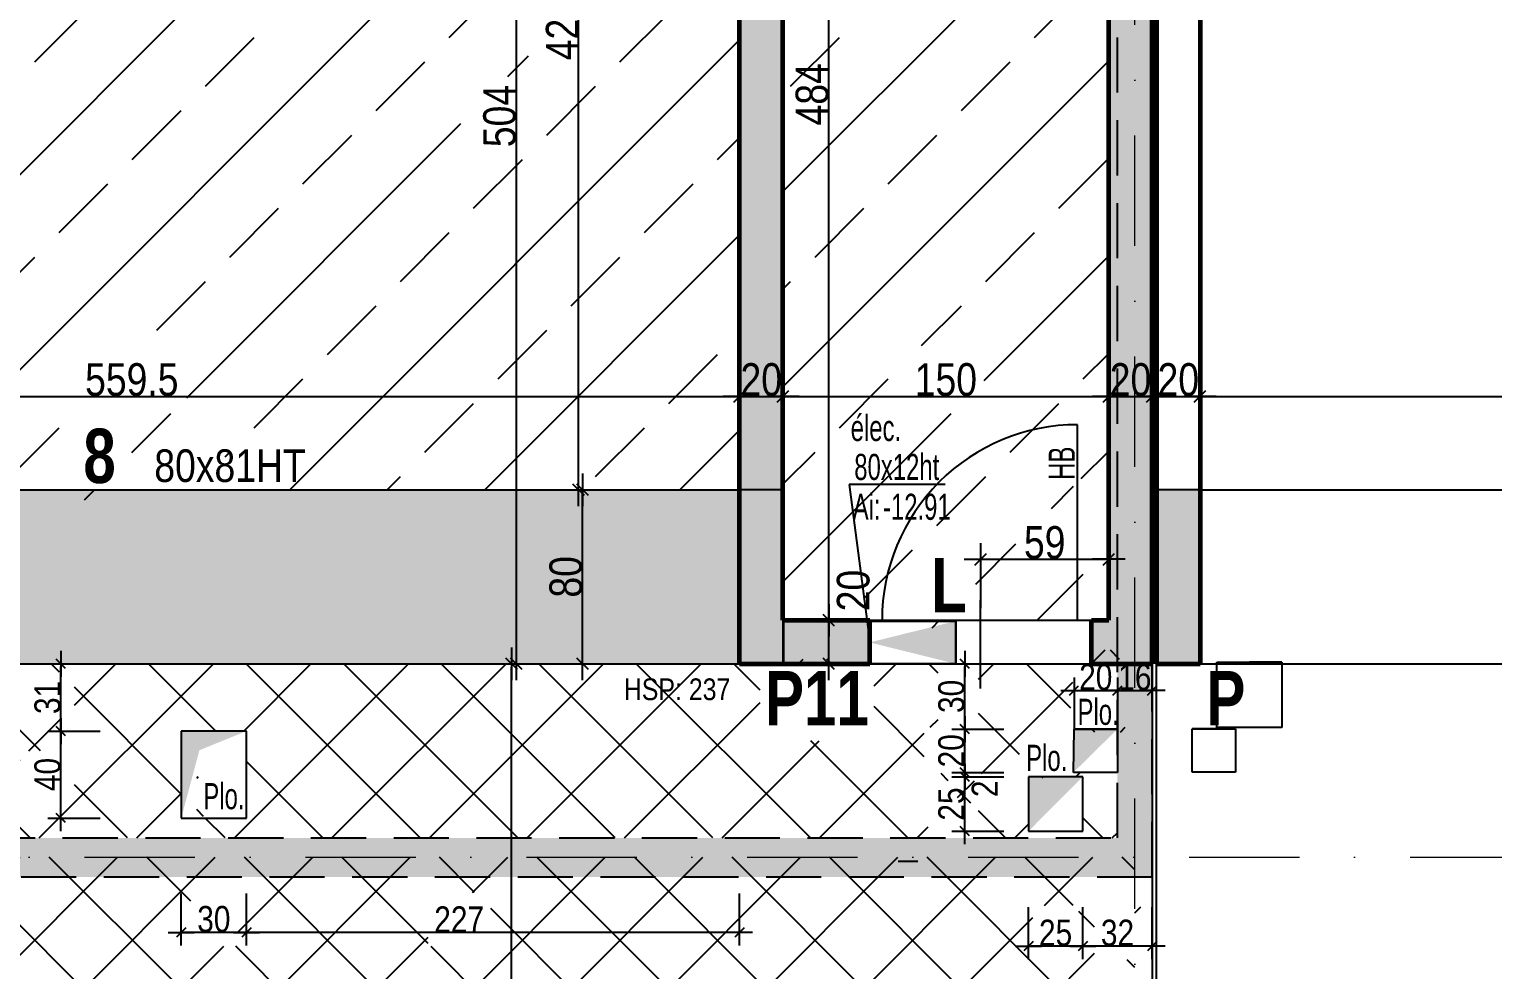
# Model space of a CAD drawing. Header units: millimetres. Extents: x 0 to 23921, y -3644 to 563.
# Drawn here: x 21011 to 21685, y -912 to -479 of the extents above; entities that cross this region are included whole.
import ezdxf
from ezdxf.enums import TextEntityAlignment as Align

# ---------------------------------------------------------------- set-up
doc = ezdxf.new("R2010")
doc.units = ezdxf.units.MM
doc.linetypes.add('CACHEX2', pattern=[19.05, 12.7, -6.35])
doc.linetypes.add('TIRETPTX2', pattern=[50.8, 25.4, -12.7, 0, -12.7])
for name, color, linetype in [('01_cote_gen', 4, 'Continuous'), ('01_linteaux', 2, 'Continuous'), ('01_murs_sup', 2, 'CACHEX2'), ('01_poch_BN', 9, 'Continuous'), ('01_poch_murs', 253, 'Continuous'), ('01_poch_poteaux', 250, 'Continuous'), ('01_resv', 32, 'Continuous'), ('01_texte', 230, 'Continuous'), ('AA_COTES', 2, 'Continuous')]:
    doc.layers.add(name, color=color, linetype=linetype)
for name, color, linetype, lineweight in [('01_murs_coup', 5, 'Continuous', 60), ('01_tram_axes', 2, 'TIRETPTX2', 9), ('_GAZELEC-RESERVATION', 1, 'Continuous', 18), ('_GAZELEC-RESERVATION 2', 6, 'Continuous', 18)]:
    doc.layers.add(name, color=color, linetype=linetype, lineweight=lineweight)
doc.styles.add('ARIAL NA', font='ARIALN.TTF')
doc.styles.add('impact', font='impact.ttf')
doc.styles.add('STYLE2', font='ARIALN.TTF')
doc.dimstyles.new('JB50', dxfattribs={"dimscale": 0.1, "dimtxt": 150, "dimasz": 15, "dimexe": 0.1, "dimexo": 0.1, "dimgap": 0.09, "dimtad": 1, "dimdec": 1, "dimdsep": 46, "dimtxsty": 'STYLE2', "dimblk1": 'BOND_G', "dimblk2": 'BOND_D', "dimsah": 1, "dimcen": 1.5, "dimdle": 0.01, "dimse1": 1, "dimse2": 1, "dimclrd": 4, "dimclre": 2, "dimclrt": 6, "dimazin": 2, "dimtfac": 2.333333, "dimtdec": 1, "dimtix": 1, "dimtmove": 2, "dimatfit": 3, "dimldrblk": 'BOND_G', "dimfxl": 1, "dimtolj": 1, "dimtzin": 0, "dimarcsym": 0})
doc.dimstyles.new('JB50res', dxfattribs={"dimscale": 0.1, "dimtxt": 120, "dimasz": 12, "dimexe": 0.1, "dimexo": 0.1, "dimgap": 0.09, "dimtad": 1, "dimdec": 1, "dimdsep": 46, "dimtxsty": 'STYLE2', "dimblk1": 'BOND_G', "dimblk2": 'BOND_D', "dimsah": 1, "dimcen": 1.5, "dimdle": 0.01, "dimse1": 1, "dimse2": 1, "dimclrd": 4, "dimclre": 2, "dimclrt": 6, "dimazin": 2, "dimtfac": 2.333333, "dimtdec": 1, "dimtix": 1, "dimtmove": 2, "dimatfit": 3, "dimldrblk": 'BOND_G', "dimfxl": 1, "dimtolj": 1, "dimtzin": 0, "dimarcsym": 0})

# ---------------------------------------------------------------- blocks, each defined once
blk = doc.blocks.new('BOND_G')
at = {"layer": 'AA_COTES', "color": 0}
for p, q in [((0, -5), (0, 15)), ((5, 0), (-5, 0)), ((1.77, 1.77), (-1.77, -1.77))]:
    blk.add_line(p, q, dxfattribs=at)
blk = doc.blocks.new('BOND_D')
at = {"layer": 'AA_COTES', "color": 0}
for p, q in [((0, 5), (0, -15)), ((5, 0), (-5, 0)), ((-1.77, -1.77), (1.77, 1.77))]:
    blk.add_line(p, q, dxfattribs=at)
blk = doc.blocks.new('*D2101')
at = {"layer": '01_cote_gen', "color": 4, "lineweight": -2, "transparency": 16777216}
blk.add_line((21531.78, -647.79), (21548.78, -647.79), dxfattribs=at)
at = {"layer": 'Defpoints', "color": 0, "transparency": 16777216}
for p in [(21550.28, -647.79), (21530.28, -662.77), (21550.28, -662.77)]:
    blk.add_point(p, dxfattribs=at)
at = {"layer": '01_cote_gen', "color": 4, "lineweight": -2, "transparency": 16777216, "xscale": 1.5, "yscale": 1.5, "zscale": 1.5, "rotation": 180}
blk.add_blockref('BOND_G', (21530.28, -647.79), dxfattribs=at)
at = {"layer": '01_cote_gen', "color": 4, "lineweight": -2, "transparency": 16777216, "xscale": 1.5, "yscale": 1.5, "zscale": 1.5}
blk.add_blockref('BOND_D', (21550.28, -647.79), dxfattribs=at)
at = {"layer": '01_cote_gen', "color": 6, "transparency": 16777216, "insert": (21540.28, -640.13), "char_height": 15, "attachment_point": 5, "style": 'STYLE2'}
blk.add_mtext('\\A1;20', dxfattribs=at)
blk = doc.blocks.new('*D2102')
at = {"layer": '01_cote_gen', "color": 4, "lineweight": -2, "transparency": 16777216}
blk.add_line((21551.78, -647.79), (22122.78, -647.79), dxfattribs=at)
at = {"layer": 'Defpoints', "color": 0, "transparency": 16777216}
for p in [(22124.28, -647.79), (21550.28, -670.29), (22124.28, -670.29)]:
    blk.add_point(p, dxfattribs=at)
at = {"layer": '01_cote_gen', "color": 4, "lineweight": -2, "transparency": 16777216, "xscale": 1.5, "yscale": 1.5, "zscale": 1.5, "rotation": 180}
blk.add_blockref('BOND_G', (21550.28, -647.79), dxfattribs=at)
at = {"layer": '01_cote_gen', "color": 4, "lineweight": -2, "transparency": 16777216, "xscale": 1.5, "yscale": 1.5, "zscale": 1.5}
blk.add_blockref('BOND_D', (22124.28, -647.79), dxfattribs=at)
at = {"layer": '01_cote_gen', "color": 6, "transparency": 16777216, "insert": (21837.28, -640.16), "char_height": 15, "attachment_point": 5, "style": 'STYLE2'}
blk.add_mtext('\\A1;574', dxfattribs=at)
blk = doc.blocks.new('*D2303')
at = {"layer": '01_cote_gen', "color": 4, "lineweight": -2, "transparency": 16777216}
blk.add_line((20780.26, -647.79), (21336.78, -647.79), dxfattribs=at)
at = {"layer": 'Defpoints', "color": 0, "transparency": 16777216}
for p in [(21338.28, -647.79), (20778.76, -698.68), (21338.28, -715.54)]:
    blk.add_point(p, dxfattribs=at)
at = {"layer": '01_cote_gen', "color": 4, "lineweight": -2, "transparency": 16777216, "xscale": 1.5, "yscale": 1.5, "zscale": 1.5, "rotation": 180}
blk.add_blockref('BOND_G', (20778.76, -647.79), dxfattribs=at)
at = {"layer": '01_cote_gen', "color": 4, "lineweight": -2, "transparency": 16777216, "xscale": 1.5, "yscale": 1.5, "zscale": 1.5}
blk.add_blockref('BOND_D', (21338.28, -647.79), dxfattribs=at)
at = {"layer": '01_cote_gen', "color": 6, "transparency": 16777216, "insert": (21058.52, -640.13), "char_height": 15, "attachment_point": 5, "style": 'STYLE2'}
blk.add_mtext('\\A1;559.5', dxfattribs=at)
blk = doc.blocks.new('*D2304')
at = {"layer": '01_cote_gen', "color": 4, "lineweight": -2, "transparency": 16777216}
blk.add_line((21339.78, -647.79), (21356.78, -647.79), dxfattribs=at)
at = {"layer": 'Defpoints', "color": 0, "transparency": 16777216}
for p in [(21358.28, -647.79), (21338.28, -660.75), (21358.28, -661.27)]:
    blk.add_point(p, dxfattribs=at)
at = {"layer": '01_cote_gen', "color": 4, "lineweight": -2, "transparency": 16777216, "xscale": 1.5, "yscale": 1.5, "zscale": 1.5, "rotation": 180}
blk.add_blockref('BOND_G', (21338.28, -647.79), dxfattribs=at)
at = {"layer": '01_cote_gen', "color": 4, "lineweight": -2, "transparency": 16777216, "xscale": 1.5, "yscale": 1.5, "zscale": 1.5}
blk.add_blockref('BOND_D', (21358.28, -647.79), dxfattribs=at)
at = {"layer": '01_cote_gen', "color": 6, "transparency": 16777216, "insert": (21348.28, -640.13), "char_height": 15, "attachment_point": 5, "style": 'STYLE2'}
blk.add_mtext('\\A1;20', dxfattribs=at)
blk = doc.blocks.new('*D2305')
at = {"layer": '01_cote_gen', "color": 4, "lineweight": -2, "transparency": 16777216}
blk.add_line((21359.78, -647.79), (21506.78, -647.79), dxfattribs=at)
at = {"layer": 'Defpoints', "color": 0, "transparency": 16777216}
for p in [(21508.28, -647.79), (21358.28, -655.29), (21508.28, -655.29)]:
    blk.add_point(p, dxfattribs=at)
at = {"layer": '01_cote_gen', "color": 4, "lineweight": -2, "transparency": 16777216, "xscale": 1.5, "yscale": 1.5, "zscale": 1.5, "rotation": 180}
blk.add_blockref('BOND_G', (21358.28, -647.79), dxfattribs=at)
at = {"layer": '01_cote_gen', "color": 4, "lineweight": -2, "transparency": 16777216, "xscale": 1.5, "yscale": 1.5, "zscale": 1.5}
blk.add_blockref('BOND_D', (21508.28, -647.79), dxfattribs=at)
at = {"layer": '01_cote_gen', "color": 6, "transparency": 16777216, "insert": (21433.28, -640.13), "char_height": 15, "attachment_point": 5, "style": 'STYLE2'}
blk.add_mtext('\\A1;150', dxfattribs=at)
blk = doc.blocks.new('*D2306')
at = {"layer": '01_cote_gen', "color": 4, "lineweight": -2, "transparency": 16777216}
blk.add_line((21509.78, -647.79), (21526.78, -647.79), dxfattribs=at)
at = {"layer": 'Defpoints', "color": 0, "transparency": 16777216}
for p in [(21528.28, -647.79), (21508.28, -655.29), (21528.28, -660.75)]:
    blk.add_point(p, dxfattribs=at)
at = {"layer": '01_cote_gen', "color": 4, "lineweight": -2, "transparency": 16777216, "xscale": 1.5, "yscale": 1.5, "zscale": 1.5, "rotation": 180}
blk.add_blockref('BOND_G', (21508.28, -647.79), dxfattribs=at)
at = {"layer": '01_cote_gen', "color": 4, "lineweight": -2, "transparency": 16777216, "xscale": 1.5, "yscale": 1.5, "zscale": 1.5}
blk.add_blockref('BOND_D', (21528.28, -647.79), dxfattribs=at)
at = {"layer": '01_cote_gen', "color": 6, "transparency": 16777216, "insert": (21518.28, -640.13), "char_height": 15, "attachment_point": 5, "style": 'STYLE2'}
blk.add_mtext('\\A1;20', dxfattribs=at)
blk = doc.blocks.new('*D2322')
at = {"layer": '01_cote_gen', "color": 4, "lineweight": -2, "transparency": 16777216}
blk.add_line((21233.35, -1370.33), (21233.35, -772.33), dxfattribs=at)
at = {"layer": 'Defpoints', "color": 0, "transparency": 16777216}
for p in [(21233.35, -770.83), (21282.78, -770.83), (21282.78, -1371.83)]:
    blk.add_point(p, dxfattribs=at)
at = {"layer": '01_cote_gen', "color": 4, "lineweight": -2, "transparency": 16777216, "xscale": 1.5, "yscale": 1.5, "zscale": 1.5}
for name, p, rotation in [('BOND_D', (21233.35, -770.83), 90), ('BOND_G', (21233.35, -1371.83), 270)]:
    blk.add_blockref(name, p, dxfattribs=dict(at, rotation=rotation))
at = {"layer": '01_cote_gen', "color": 6, "transparency": 16777216, "insert": (21225.68, -1071.33), "char_height": 15, "attachment_point": 5, "rotation": 90, "style": 'STYLE2'}
blk.add_mtext('\\A1;601', dxfattribs=at)
blk = doc.blocks.new('*D2323')
at = {"layer": '01_cote_gen', "color": 4, "lineweight": -2, "transparency": 16777216}
blk.add_line((21235.57, -769.33), (21235.57, -268.33), dxfattribs=at)
at = {"layer": 'Defpoints', "color": 0, "transparency": 16777216}
for p in [(21235.57, -266.83), (21278.23, -266.83), (21278.23, -770.83)]:
    blk.add_point(p, dxfattribs=at)
at = {"layer": '01_cote_gen', "color": 4, "lineweight": -2, "transparency": 16777216, "xscale": 1.5, "yscale": 1.5, "zscale": 1.5}
for name, p, rotation in [('BOND_D', (21235.57, -266.83), 90), ('BOND_G', (21235.57, -770.83), 270)]:
    blk.add_blockref(name, p, dxfattribs=dict(at, rotation=rotation))
at = {"layer": '01_cote_gen', "color": 6, "transparency": 16777216, "insert": (21227.91, -518.83), "char_height": 15, "attachment_point": 5, "rotation": 90, "style": 'STYLE2'}
blk.add_mtext('\\A1;504', dxfattribs=at)
blk = doc.blocks.new('*D2324')
at = {"layer": '01_cote_gen', "color": 4, "lineweight": -2, "transparency": 16777216}
blk.add_line((21266.05, -769.33), (21266.05, -692.33), dxfattribs=at)
at = {"layer": 'Defpoints', "color": 0, "transparency": 16777216}
for p in [(21266.05, -690.83), (21288.1, -690.83), (21288.1, -770.83)]:
    blk.add_point(p, dxfattribs=at)
at = {"layer": '01_cote_gen', "color": 4, "lineweight": -2, "transparency": 16777216, "xscale": 1.5, "yscale": 1.5, "zscale": 1.5}
for name, p, rotation in [('BOND_D', (21266.05, -690.83), 90), ('BOND_G', (21266.05, -770.83), 270)]:
    blk.add_blockref(name, p, dxfattribs=dict(at, rotation=rotation))
at = {"layer": '01_cote_gen', "color": 6, "transparency": 16777216, "insert": (21258.38, -730.83), "char_height": 15, "attachment_point": 5, "rotation": 90, "style": 'STYLE2'}
blk.add_mtext('\\A1;80', dxfattribs=at)
blk = doc.blocks.new('*D2325')
at = {"layer": '01_cote_gen', "color": 4, "lineweight": -2, "transparency": 16777216}
blk.add_line((21264.19, -689.33), (21264.19, -268.33), dxfattribs=at)
at = {"layer": 'Defpoints', "color": 0, "transparency": 16777216}
for p in [(21264.19, -266.83), (21304.46, -266.83), (21286.69, -690.83)]:
    blk.add_point(p, dxfattribs=at)
at = {"layer": '01_cote_gen', "color": 4, "lineweight": -2, "transparency": 16777216, "xscale": 1.5, "yscale": 1.5, "zscale": 1.5}
for name, p, rotation in [('BOND_D', (21264.19, -266.83), 90), ('BOND_G', (21264.19, -690.83), 270)]:
    blk.add_blockref(name, p, dxfattribs=dict(at, rotation=rotation))
at = {"layer": '01_cote_gen', "color": 6, "transparency": 16777216, "insert": (21256.65, -478.83), "char_height": 15, "attachment_point": 5, "rotation": 90, "style": 'STYLE2'}
blk.add_mtext('\\A1;424', dxfattribs=at)
blk = doc.blocks.new('*D2344')
at = {"layer": '01_cote_gen', "color": 4, "lineweight": -2, "transparency": 16777216}
blk.add_line((21450.78, -722.77), (21506.78, -722.77), dxfattribs=at)
at = {"layer": 'Defpoints', "color": 0, "transparency": 16777216}
for p in [(21508.28, -722.77), (21508.28, -737.49), (21449.28, -741.5)]:
    blk.add_point(p, dxfattribs=at)
at = {"layer": '01_cote_gen', "color": 4, "lineweight": -2, "transparency": 16777216, "xscale": 1.5, "yscale": 1.5, "zscale": 1.5, "rotation": 180}
blk.add_blockref('BOND_G', (21449.28, -722.77), dxfattribs=at)
at = {"layer": '01_cote_gen', "color": 4, "lineweight": -2, "transparency": 16777216, "xscale": 1.5, "yscale": 1.5, "zscale": 1.5}
blk.add_blockref('BOND_D', (21508.28, -722.77), dxfattribs=at)
at = {"layer": '01_cote_gen', "color": 6, "transparency": 16777216, "insert": (21478.78, -715.1), "char_height": 15, "attachment_point": 5, "style": 'STYLE2'}
blk.add_mtext('\\A1;59', dxfattribs=at)
blk = doc.blocks.new('*D2380')
at = {"layer": '01_resv', "color": 4, "lineweight": -2, "transparency": 16777216}
blk.add_line((21442, -846.67), (21442, -824.07), dxfattribs=at)
at = {"layer": 'Defpoints', "color": 0, "transparency": 16777216}
for p in [(21442, -822.87), (21471.3, -822.87), (21471.3, -847.87)]:
    blk.add_point(p, dxfattribs=at)
at = {"layer": '01_resv', "color": 4, "lineweight": -2, "transparency": 16777216, "xscale": 1.2, "yscale": 1.2, "zscale": 1.2}
for name, p, rotation in [('BOND_D', (21442, -822.87), 90), ('BOND_G', (21442, -847.87), 270)]:
    blk.add_blockref(name, p, dxfattribs=dict(at, rotation=rotation))
at = {"layer": '01_resv', "color": 6, "transparency": 16777216, "insert": (21435.86, -835.37), "char_height": 12, "attachment_point": 5, "rotation": 90, "style": 'STYLE2'}
blk.add_mtext('\\A1;25', dxfattribs=at)
blk = doc.blocks.new('*D2381')
at = {"layer": '01_resv', "color": 4, "lineweight": -2, "transparency": 16777216}
for p, q in [((21442, -819.67), (21442, -818.47)), ((21442, -820.87), (21442, -822.87)), ((21442, -824.07), (21442, -825.27))]:
    blk.add_line(p, q, dxfattribs=at)
at = {"layer": 'Defpoints', "color": 0, "transparency": 16777216}
for p in [(21491.98, -820.87), (21442, -822.87), (21491.98, -822.87)]:
    blk.add_point(p, dxfattribs=at)
at = {"layer": '01_resv', "color": 4, "lineweight": -2, "transparency": 16777216, "xscale": 1.2, "yscale": 1.2, "zscale": 1.2}
for name, p, rotation in [('BOND_G', (21442, -820.87), 270), ('BOND_D', (21442, -822.87), 90)]:
    blk.add_blockref(name, p, dxfattribs=dict(at, rotation=rotation))
at = {"layer": '01_resv', "color": 6, "transparency": 16777216, "insert": (21451.15, -828.34), "char_height": 12, "attachment_point": 5, "rotation": 90, "style": 'STYLE2'}
blk.add_mtext('\\A1;2', dxfattribs=at)
blk = doc.blocks.new('*D2382')
at = {"layer": '01_resv', "color": 4, "lineweight": -2, "transparency": 16777216}
blk.add_line((21442, -819.67), (21442, -802.07), dxfattribs=at)
at = {"layer": 'Defpoints', "color": 0, "transparency": 16777216}
for p in [(21442, -800.87), (21492.28, -800.87), (21491.98, -820.87)]:
    blk.add_point(p, dxfattribs=at)
at = {"layer": '01_resv', "color": 4, "lineweight": -2, "transparency": 16777216, "xscale": 1.2, "yscale": 1.2, "zscale": 1.2}
for name, p, rotation in [('BOND_D', (21442, -800.87), 90), ('BOND_G', (21442, -820.87), 270)]:
    blk.add_blockref(name, p, dxfattribs=dict(at, rotation=rotation))
at = {"layer": '01_resv', "color": 6, "transparency": 16777216, "insert": (21435.86, -810.87), "char_height": 12, "attachment_point": 5, "rotation": 90, "style": 'STYLE2'}
blk.add_mtext('\\A1;20', dxfattribs=at)
blk = doc.blocks.new('*D2383')
at = {"layer": '01_resv', "color": 4, "lineweight": -2, "transparency": 16777216}
blk.add_line((21442, -799.67), (21442, -772.03), dxfattribs=at)
at = {"layer": 'Defpoints', "color": 0, "transparency": 16777216}
for p in [(21442, -770.83), (21456.63, -770.83), (21451.85, -800.87)]:
    blk.add_point(p, dxfattribs=at)
at = {"layer": '01_resv', "color": 4, "lineweight": -2, "transparency": 16777216, "xscale": 1.2, "yscale": 1.2, "zscale": 1.2}
for name, p, rotation in [('BOND_D', (21442, -770.83), 90), ('BOND_G', (21442, -800.87), 270)]:
    blk.add_blockref(name, p, dxfattribs=dict(at, rotation=rotation))
at = {"layer": '01_resv', "color": 6, "transparency": 16777216, "insert": (21435.86, -785.85), "char_height": 12, "attachment_point": 5, "rotation": 90, "style": 'STYLE2'}
blk.add_mtext('\\A1;30', dxfattribs=at)
blk = doc.blocks.new('*D2384')
at = {"layer": '01_resv', "color": 4, "lineweight": -2, "transparency": 16777216}
blk.add_line((21493.48, -783.13), (21511.08, -783.13), dxfattribs=at)
at = {"layer": 'Defpoints', "color": 0, "transparency": 16777216}
for p in [(21512.28, -783.13), (21492.28, -800.87), (21512.28, -800.87)]:
    blk.add_point(p, dxfattribs=at)
at = {"layer": '01_resv', "color": 4, "lineweight": -2, "transparency": 16777216, "xscale": 1.2, "yscale": 1.2, "zscale": 1.2, "rotation": 180}
blk.add_blockref('BOND_G', (21492.28, -783.13), dxfattribs=at)
at = {"layer": '01_resv', "color": 4, "lineweight": -2, "transparency": 16777216, "xscale": 1.2, "yscale": 1.2, "zscale": 1.2}
blk.add_blockref('BOND_D', (21512.28, -783.13), dxfattribs=at)
at = {"layer": '01_resv', "color": 6, "transparency": 16777216, "insert": (21502.28, -776.99), "char_height": 12, "attachment_point": 5, "style": 'STYLE2'}
blk.add_mtext('\\A1;20', dxfattribs=at)
blk = doc.blocks.new('*D2385')
at = {"layer": '01_resv', "color": 4, "lineweight": -2, "transparency": 16777216}
blk.add_line((21513.48, -783.13), (21527.08, -783.13), dxfattribs=at)
at = {"layer": 'Defpoints', "color": 0, "transparency": 16777216}
for p in [(21528.28, -783.13), (21512.28, -789.13), (21528.28, -789.13)]:
    blk.add_point(p, dxfattribs=at)
at = {"layer": '01_resv', "color": 4, "lineweight": -2, "transparency": 16777216, "xscale": 1.2, "yscale": 1.2, "zscale": 1.2, "rotation": 180}
blk.add_blockref('BOND_G', (21512.28, -783.13), dxfattribs=at)
at = {"layer": '01_resv', "color": 4, "lineweight": -2, "transparency": 16777216, "xscale": 1.2, "yscale": 1.2, "zscale": 1.2}
blk.add_blockref('BOND_D', (21528.28, -783.13), dxfattribs=at)
at = {"layer": '01_resv', "color": 6, "transparency": 16777216, "insert": (21520.28, -776.99), "char_height": 12, "attachment_point": 5, "style": 'STYLE2'}
blk.add_mtext('\\A1;16', dxfattribs=at)
blk = doc.blocks.new('*D2386')
at = {"layer": '01_resv', "color": 4, "lineweight": -2, "transparency": 16777216}
blk.add_line((21527.08, -900.79), (21497.5, -900.79), dxfattribs=at)
at = {"layer": 'Defpoints', "color": 0, "transparency": 16777216}
for p in [(21496.3, -847.87), (21528.28, -894.25), (21496.3, -900.79)]:
    blk.add_point(p, dxfattribs=at)
at = {"layer": '01_resv', "color": 4, "lineweight": -2, "transparency": 16777216, "xscale": 1.2, "yscale": 1.2, "zscale": 1.2, "rotation": 180}
blk.add_blockref('BOND_D', (21496.3, -900.79), dxfattribs=at)
at = {"layer": '01_resv', "color": 4, "lineweight": -2, "transparency": 16777216, "xscale": 1.2, "yscale": 1.2, "zscale": 1.2}
blk.add_blockref('BOND_G', (21528.28, -900.79), dxfattribs=at)
at = {"layer": '01_resv', "color": 6, "transparency": 16777216, "insert": (21512.29, -894.65), "char_height": 12, "attachment_point": 5, "style": 'STYLE2'}
blk.add_mtext('\\A1;32', dxfattribs=at)
blk = doc.blocks.new('*D2387')
at = {"layer": '01_resv', "color": 4, "lineweight": -2, "transparency": 16777216}
blk.add_line((21495.1, -900.79), (21472.5, -900.79), dxfattribs=at)
at = {"layer": 'Defpoints', "color": 0, "transparency": 16777216}
for p in [(21471.3, -847.87), (21496.3, -847.87), (21471.3, -900.79)]:
    blk.add_point(p, dxfattribs=at)
at = {"layer": '01_resv', "color": 4, "lineweight": -2, "transparency": 16777216, "xscale": 1.2, "yscale": 1.2, "zscale": 1.2, "rotation": 180}
blk.add_blockref('BOND_D', (21471.3, -900.79), dxfattribs=at)
at = {"layer": '01_resv', "color": 4, "lineweight": -2, "transparency": 16777216, "xscale": 1.2, "yscale": 1.2, "zscale": 1.2}
blk.add_blockref('BOND_G', (21496.3, -900.79), dxfattribs=at)
at = {"layer": '01_resv', "color": 6, "transparency": 16777216, "insert": (21483.8, -894.65), "char_height": 12, "attachment_point": 5, "style": 'STYLE2'}
blk.add_mtext('\\A1;25', dxfattribs=at)
blk = doc.blocks.new('*D2388')
at = {"layer": '01_resv', "color": 4, "lineweight": -2, "transparency": 16777216}
blk.add_line((21025.88, -840.6), (21025.88, -803), dxfattribs=at)
at = {"layer": 'Defpoints', "color": 0, "transparency": 16777216}
for p in [(21025.88, -801.8), (21064.66, -801.8), (21064.66, -841.8)]:
    blk.add_point(p, dxfattribs=at)
at = {"layer": '01_resv', "color": 4, "lineweight": -2, "transparency": 16777216, "xscale": 1.2, "yscale": 1.2, "zscale": 1.2}
for name, p, rotation in [('BOND_D', (21025.88, -801.8), 90), ('BOND_G', (21025.88, -841.8), 270)]:
    blk.add_blockref(name, p, dxfattribs=dict(at, rotation=rotation))
at = {"layer": '01_resv', "color": 6, "transparency": 16777216, "insert": (21019.75, -821.8), "char_height": 12, "attachment_point": 5, "rotation": 90, "style": 'STYLE2'}
blk.add_mtext('\\A1;40', dxfattribs=at)
blk = doc.blocks.new('*D2389')
at = {"layer": '01_resv', "color": 4, "lineweight": -2, "transparency": 16777216}
blk.add_line((21025.88, -800.6), (21025.88, -772.03), dxfattribs=at)
at = {"layer": 'Defpoints', "color": 0, "transparency": 16777216}
for p in [(21025.88, -770.83), (21037.64, -770.83), (21037.64, -801.8)]:
    blk.add_point(p, dxfattribs=at)
at = {"layer": '01_resv', "color": 4, "lineweight": -2, "transparency": 16777216, "xscale": 1.2, "yscale": 1.2, "zscale": 1.2}
for name, p, rotation in [('BOND_D', (21025.88, -770.83), 90), ('BOND_G', (21025.88, -801.8), 270)]:
    blk.add_blockref(name, p, dxfattribs=dict(at, rotation=rotation))
at = {"layer": '01_resv', "color": 6, "transparency": 16777216, "insert": (21019.75, -786.32), "char_height": 12, "attachment_point": 5, "rotation": 90, "style": 'STYLE2'}
blk.add_mtext('\\A1;31', dxfattribs=at)
blk = doc.blocks.new('*D2390')
at = {"layer": '01_resv', "color": 4, "lineweight": -2, "transparency": 16777216}
blk.add_line((21337.08, -894.49), (21112.48, -894.49), dxfattribs=at)
at = {"layer": 'Defpoints', "color": 0, "transparency": 16777216}
for p in [(21338.28, -770.83), (21111.28, -813.67), (21111.28, -894.49)]:
    blk.add_point(p, dxfattribs=at)
at = {"layer": '01_resv', "color": 4, "lineweight": -2, "transparency": 16777216, "xscale": 1.2, "yscale": 1.2, "zscale": 1.2, "rotation": 180}
blk.add_blockref('BOND_D', (21111.28, -894.49), dxfattribs=at)
at = {"layer": '01_resv', "color": 4, "lineweight": -2, "transparency": 16777216, "xscale": 1.2, "yscale": 1.2, "zscale": 1.2}
blk.add_blockref('BOND_G', (21338.28, -894.49), dxfattribs=at)
at = {"layer": '01_resv', "color": 6, "transparency": 16777216, "insert": (21209.21, -888.45), "char_height": 12, "attachment_point": 5, "style": 'STYLE2'}
blk.add_mtext('\\A1;227', dxfattribs=at)
blk = doc.blocks.new('*D2391')
at = {"layer": '01_resv', "color": 4, "lineweight": -2, "transparency": 16777216}
blk.add_line((21110.08, -894.49), (21082.48, -894.49), dxfattribs=at)
at = {"layer": 'Defpoints', "color": 0, "transparency": 16777216}
for p in [(21111.28, -821.8), (21081.28, -826.63), (21081.28, -894.49)]:
    blk.add_point(p, dxfattribs=at)
at = {"layer": '01_resv', "color": 4, "lineweight": -2, "transparency": 16777216, "xscale": 1.2, "yscale": 1.2, "zscale": 1.2, "rotation": 180}
blk.add_blockref('BOND_D', (21081.28, -894.49), dxfattribs=at)
at = {"layer": '01_resv', "color": 4, "lineweight": -2, "transparency": 16777216, "xscale": 1.2, "yscale": 1.2, "zscale": 1.2}
blk.add_blockref('BOND_G', (21111.28, -894.49), dxfattribs=at)
at = {"layer": '01_resv', "color": 6, "transparency": 16777216, "insert": (21096.28, -888.35), "char_height": 12, "attachment_point": 5, "style": 'STYLE2'}
blk.add_mtext('\\A1;30', dxfattribs=at)
blk = doc.blocks.new('*D2861')
at = {"layer": '01_cote_gen', "color": 4, "lineweight": -2, "transparency": 16777216}
blk.add_line((21379.4, -769.33), (21379.4, -752.33), dxfattribs=at)
at = {"layer": 'Defpoints', "color": 0, "transparency": 16777216}
for p in [(21379.4, -750.83), (21384.93, -750.83), (21384.93, -770.83)]:
    blk.add_point(p, dxfattribs=at)
at = {"layer": '01_cote_gen', "color": 4, "lineweight": -2, "transparency": 16777216, "xscale": 1.5, "yscale": 1.5, "zscale": 1.5}
for name, p, rotation in [('BOND_D', (21379.4, -750.83), 90), ('BOND_G', (21379.4, -770.83), 270)]:
    blk.add_blockref(name, p, dxfattribs=dict(at, rotation=rotation))
at = {"layer": '01_cote_gen', "color": 6, "transparency": 16777216, "insert": (21390.7, -737.14), "char_height": 15, "attachment_point": 5, "rotation": 90, "style": 'STYLE2'}
blk.add_mtext('\\A1;20', dxfattribs=at)
blk = doc.blocks.new('*D2862')
at = {"layer": '01_cote_gen', "color": 4, "lineweight": -2, "transparency": 16777216}
blk.add_line((21379.4, -749.33), (21379.4, -268.33), dxfattribs=at)
at = {"layer": 'Defpoints', "color": 0, "transparency": 16777216}
for p in [(21379.4, -266.83), (21397.84, -266.83), (21386.9, -750.83)]:
    blk.add_point(p, dxfattribs=at)
at = {"layer": '01_cote_gen', "color": 4, "lineweight": -2, "transparency": 16777216, "xscale": 1.5, "yscale": 1.5, "zscale": 1.5}
for name, p, rotation in [('BOND_D', (21379.4, -266.83), 90), ('BOND_G', (21379.4, -750.83), 270)]:
    blk.add_blockref(name, p, dxfattribs=dict(at, rotation=rotation))
at = {"layer": '01_cote_gen', "color": 6, "transparency": 16777216, "insert": (21371.73, -508.83), "char_height": 15, "attachment_point": 5, "rotation": 90, "style": 'STYLE2'}
blk.add_mtext('\\A1;484', dxfattribs=at)

msp = doc.modelspace()

# ---------------------------------------------------------------- hatches: boundary and pattern name
at = {"layer": '01_murs_sup'}
h = msp.add_hatch(dxfattribs=at)
h.set_pattern_fill('DASH', color=256, scale=2.5, angle=135)
h.set_pattern_definition([(135, (6005.65, 12291.881), (-11.22532, 9e-16), [7.9375, -7.9375])])
h.paths.add_polyline_path([(20556.83, -241.83), (20356.83, -241.83), (20356.83, -257.83), (20556.83, -257.83)])
h.paths.add_polyline_path([(20856.83, -241.83), (20656.83, -241.83), (20656.83, -257.83), (20760.28, -257.83), (20760.28, -724.14), (20778.28, -724.14), (20778.28, -257.83), (20856.83, -257.83)])
h.paths.add_polyline_path([(21256.88, -241.83), (21156.83, -241.83), (21156.83, -257.83), (21256.88, -257.83)], flags=17)
h.paths.add_polyline_path([(21528.28, -241.83), (21356.88, -241.83), (21356.88, -257.83), (21512.28, -257.83), (21512.28, -850.95), (20874.28, -850.99), (20874.28, -868.99), (21528.28, -868.95)])
at = {"layer": '01_poch_BN'}
h = msp.add_hatch(color=256, dxfattribs=at)
h.dxf.hatch_style = 1
h.paths.add_polyline_path([(21338.28, -690.83), (20778.76, -690.83), (20778.76, -770.83), (21338.28, -770.83)])
at = {"layer": '01_poch_murs'}
h = msp.add_hatch(color=256, dxfattribs=at)
h.dxf.hatch_style = 1
h.paths.add_polyline_path([(21528.28, -241.83), (20758.76, -241.83), (20758.76, -690.83), (20778.76, -690.83), (20778.76, -266.83), (21338.28, -266.83), (21338.28, -690.83), (21358.28, -690.83), (21358.28, -266.83), (21508.28, -266.83), (21508.28, -750.83), (21500.28, -750.83), (21500.28, -770.83), (21528.28, -770.83)])
h = msp.add_hatch(dxfattribs=at)
h.set_pattern_fill('ANSI33', color=256, scale=10)
h.paths.add_polyline_path([(21338.28, -299.93), (21338.28, -299.93), (21338.28, -266.83), (20917.28, -266.83), (20917.28, -690.83), (21338.28, -690.83)])
h.paths.add_polyline_path([(20917.28, -266.83), (20778.76, -266.83), (20778.76, -690.83), (20917.28, -690.83)])
edge = h.paths.add_edge_path()
edge.add_line((21508.28, -299.93), (21508.28, -299.93))
edge.add_line((21508.28, -299.93), (21508.28, -266.83))
edge.add_line((21508.28, -266.83), (21358.28, -266.83))
edge.add_line((21358.28, -266.83), (21358.28, -750.83))
edge.add_line((21358.28, -750.83), (21398.28, -750.83))
edge.add_line((21398.28, -750.83), (21403.88, -750.83))
edge.add_arc((21493.88, -750.83), 90, 90, 179.99976, ccw=False)
edge.add_line((21493.88, -660.83), (21493.88, -750.83))
edge.add_line((21493.88, -750.83), (21500.28, -750.83))
edge.add_line((21500.28, -750.83), (21508.28, -750.83))
edge.add_line((21508.28, -750.83), (21508.28, -299.93))
edge = h.paths.add_edge_path(flags=17)
edge.add_arc((21493.88, -750.83), 90, 90, 179.99976)
edge.add_line((21403.88, -750.83), (21493.88, -750.83))
edge.add_line((21493.88, -750.83), (21493.88, -660.83))
h.paths.add_polyline_path([(21033.28, -340.65), (21083.79, -340.65), (21083.79, -309.42), (21033.28, -309.42)], flags=16)
h.paths.add_polyline_path([(21033.28, -655.66), (21083.79, -655.66), (21083.79, -624.43), (21033.28, -624.43)], flags=16)
h.paths.add_polyline_path([(21241.21, -536.84), (21241.21, -500.67), (21209.98, -500.67), (21209.98, -536.84)], flags=16)
h.paths.add_polyline_path([(21272.31, -496.59), (21272.31, -460.42), (21241.08, -460.42), (21241.08, -496.59)], flags=16)
h.paths.add_polyline_path([(21300.01, -286.89), (21300.01, -265.6), (21275.02, -265.6), (21275.02, -286.89)])
h.paths.add_polyline_path([(21286.78, -336.2), (21324.09, -336.2), (21324.09, -317.82), (21286.78, -317.82)], flags=16)
h.paths.add_polyline_path([(21272.62, -335.65), (21294.53, -335.65), (21294.53, -317.64), (21272.62, -317.64)], flags=16)
h.paths.add_polyline_path([(21270.84, -317.71), (21316.11, -317.71), (21316.11, -299.33), (21270.84, -299.33)], flags=16)
h.paths.add_polyline_path([(21271.34, -299.77), (21296.39, -299.77), (21296.39, -281.47), (21271.34, -281.47)], flags=16)
h.paths.add_polyline_path([(21067.21, -690.88), (21118.79, -690.88), (21118.79, -675.56), (21067.21, -675.56)])
h.paths.add_polyline_path([(21028.72, -695.47), (21058.6, -695.47), (21058.6, -656.53), (21028.72, -656.53)])
h.paths.add_polyline_path([(20869.59, -496.59), (20869.59, -460.42), (20838.36, -460.42), (20838.36, -496.59)], flags=16)
h.paths.add_polyline_path([(21394.48, -340.65), (21430.65, -340.65), (21430.65, -309.42), (21394.48, -309.42)], flags=16)
h.paths.add_polyline_path([(21414.7, -655.66), (21450.87, -655.66), (21450.87, -624.43), (21414.7, -624.43)], flags=16)
h.paths.add_polyline_path([(21456.73, -336.12), (21494.04, -336.12), (21494.04, -317.74), (21456.73, -317.74)], flags=16)
h.paths.add_polyline_path([(21442.57, -335.58), (21464.48, -335.58), (21464.48, -317.56), (21442.57, -317.56)], flags=16)
h.paths.add_polyline_path([(21440.79, -317.63), (21486.06, -317.63), (21486.06, -299.25), (21440.79, -299.25)], flags=16)
h.paths.add_polyline_path([(21441.29, -299.69), (21466.34, -299.69), (21466.34, -281.4), (21441.29, -281.4)], flags=16)
h.paths.add_polyline_path([(21465.52, -730.63), (21492.13, -730.63), (21492.13, -699.4), (21465.52, -699.4)], flags=16)
h.paths.add_polyline_path([(21422.48, -754.28), (21447.01, -754.28), (21447.01, -716.78), (21422.48, -716.78)])
h.paths.add_polyline_path([(21495.63, -689.19), (21495.63, -667.92), (21477.63, -667.92), (21477.63, -689.19)], flags=16)
edge = h.paths.add_edge_path(flags=16)
edge.add_arc((20586.82, -493.59), 30.98, 0, 360)
h.paths.add_polyline_path([(20758.76, -331.83), (20758.76, -301.83), (20164.76, -301.83), (20164.76, -770.83), (20164.76, -851.04), (20760.28, -851), (20760.28, -770.83), (20758.76, -770.83)])
h = msp.add_hatch(color=256, dxfattribs=at)
h.dxf.hatch_style = 1
h.paths.add_polyline_path([(21398.28, -750.83), (21358.28, -750.83), (21358.28, -770.83), (21398.28, -770.83)])
h = msp.add_hatch(dxfattribs=at)
h.set_pattern_fill('ANSI37', color=256, scale=10)
h.paths.add_polyline_path([(21492.28, -800.87), (21512.28, -800.87), (21512.28, -770.83), (21500.28, -770.83), (21398.28, -770.83), (21338.28, -770.83), (20917.28, -770.83), (20917.28, -850.99), (21512.28, -850.95), (21512.28, -820.87), (21491.98, -820.87)])
h.paths.add_polyline_path([(21471.3, -822.87), (21496.3, -822.87), (21496.3, -847.87), (21471.3, -847.87)], flags=16)
h.paths.add_polyline_path([(21111.28, -841.8), (21081.28, -841.8), (21081.28, -801.8), (21111.28, -801.8)], flags=16)
h.paths.add_polyline_path([(20917.28, -868.99), (20874.28, -868.99), (20874.28, -859.83), (20778.76, -859.83), (20778.76, -1007.83), (20917.28, -1007.83)])
h.paths.add_polyline_path([(20917.28, -770.83), (20778.76, -770.83), (20778.76, -859.83), (20874.28, -859.83), (20874.28, -850.99), (20917.28, -850.99)])
h.paths.add_polyline_path([(21520.28, -859.83), (20917.28, -859.83), (20917.28, -868.99), (21520.28, -868.95)])
h.paths.add_polyline_path([(21448.29, -845.93), (21448.29, -824.63), (21423.31, -824.63), (21423.31, -845.93)], flags=16)
h.paths.add_polyline_path([(21463.67, -834.99), (21463.67, -821.34), (21438.69, -821.34), (21438.69, -834.99)], flags=16)
h.paths.add_polyline_path([(21448.29, -821.36), (21448.29, -800.07), (21423.31, -800.07), (21423.31, -821.36)], flags=16)
h.paths.add_polyline_path([(21448.29, -796.43), (21448.29, -775.14), (21423.31, -775.14), (21423.31, -796.43)], flags=16)
h.paths.add_polyline_path([(21491.78, -789.42), (21513.07, -789.42), (21513.07, -764.43), (21491.78, -764.43)])
h.paths.add_polyline_path([(21032.17, -832.19), (21032.17, -810.9), (21007.19, -810.9), (21007.19, -832.19)], flags=16)
h.paths.add_polyline_path([(21032.17, -795.97), (21032.17, -774.67), (21007.19, -774.67), (21007.19, -795.97)], flags=16)
h.paths.add_polyline_path([(21088.39, -841.05), (21113.44, -841.05), (21113.44, -822.76), (21088.39, -822.76)], flags=16)
h.paths.add_polyline_path([(21490.84, -802.25), (21515.89, -802.25), (21515.89, -783.95), (21490.84, -783.95)])
h.paths.add_polyline_path([(21467.2, -823.44), (21492.25, -823.44), (21492.25, -805.14), (21467.2, -805.14)], flags=16)
h.paths.add_polyline_path([(21347.73, -806.25), (21400.2, -806.25), (21400.2, -768.75), (21347.73, -768.75)])
h.paths.add_polyline_path([(21501.74, -907.08), (21523.03, -907.08), (21523.03, -882.1), (21501.74, -882.1)])
h.paths.add_polyline_path([(21473.25, -907.08), (21494.54, -907.08), (21494.54, -882.1), (21473.25, -882.1)], flags=16)
h.paths.add_polyline_path([(21194.88, -900.98), (21223.81, -900.98), (21223.81, -876), (21194.88, -876)], flags=16)
h.paths.add_polyline_path([(21085.7, -900.78), (21106.99, -900.78), (21106.99, -875.79), (21085.7, -875.79)], flags=16)
h.paths.add_polyline_path([(21131.78, -983.57), (21153.07, -983.57), (21153.07, -958.59), (21131.78, -958.59)], flags=16)
h.paths.add_polyline_path([(21325.86, -983.57), (21354.8, -983.57), (21354.8, -958.59), (21325.86, -958.59)], flags=16)
h.paths.add_polyline_path([(20996.41, -1010.59), (20996.41, -974.42), (20965.18, -974.42), (20965.18, -1010.59)])
h.paths.add_polyline_path([(20896.8, -1007.04), (20896.8, -978.1), (20871.82, -978.1), (20871.82, -1007.04)], flags=16)
edge = h.paths.add_edge_path(flags=16)
edge.add_arc((21084.49, -950.4), 30.98, 0, 360)
h.paths.add_polyline_path([(21520.28, -868.95), (20917.28, -868.99), (20917.28, -1007.83), (21520.28, -1007.83)])
at = {"layer": '01_poch_poteaux'}
h = msp.add_hatch(color=256, dxfattribs=at)
h.dxf.hatch_style = 1
h.paths.add_polyline_path([(21358.28, -690.83), (21338.28, -690.83), (21338.28, -770.83), (21358.28, -770.83)])
h = msp.add_hatch(color=256, dxfattribs=at)
h.dxf.hatch_style = 1
h.paths.add_polyline_path([(21550.28, -690.83), (21530.28, -690.83), (21530.28, -770.83), (21550.28, -770.83)])

# ---------------------------------------------------------------- linework, layer by layer
at = {"layer": '01_cote_gen'}
msp.add_line((21449.28, -782.21), (21449.28, -741.5), dxfattribs=at)
at = {"layer": '01_linteaux'}
for p, q in [((21493.88, -750.83), (21493.88, -660.83)), ((20778.76, -690.83), (21338.28, -690.83)), ((21550.28, -690.83), (22124.28, -690.83)), ((21398.28, -750.83), (21500.28, -750.83)), ((20798.76, -770.83), (21338.28, -770.83)), ((21398.28, -770.83), (21500.28, -770.83)), ((21528.28, -770.83), (21528.28, -1371.83)), ((21530.28, -1364.78), (21530.28, -770.83)), ((21550.28, -770.83), (22124.28, -770.83))]:
    msp.add_line(p, q, dxfattribs=at)
msp.add_arc((21493.88, -750.83), 90, 90, 180.00347, dxfattribs=at)
at = {"layer": '01_murs_coup'}
for p, q in [((21528.28, -770.83), (21528.28, -241.83)), ((21530.28, -241.83), (21530.28, -770.83)), ((21338.28, -770.83), (21338.28, -266.83)), ((21358.28, -750.83), (21358.28, -266.83)), ((21508.28, -750.83), (21508.28, -266.83)), ((21550.28, -266.83), (21550.28, -770.83)), ((21358.28, -750.83), (21398.28, -750.83)), ((21398.28, -770.83), (21398.28, -750.83)), ((21500.28, -750.83), (21508.28, -750.83)), ((21500.28, -750.83), (21508.28, -750.83)), ((21500.28, -770.83), (21500.28, -750.83)), ((21338.28, -770.83), (21398.28, -770.83)), ((21500.28, -770.83), (21528.28, -770.83)), ((21500.28, -770.83), (21528.28, -770.83)), ((21530.28, -770.83), (21550.28, -770.83))]:
    msp.add_line(p, q, dxfattribs=at)
at = {"layer": '01_murs_sup', "ltscale": 2}
for p, q in [((21528.28, -868.95), (21528.28, -241.83)), ((21512.28, -850.95), (21512.28, -257.83)), ((20874.28, -850.99), (21512.28, -850.95)), ((21528.28, -868.95), (20874.28, -868.99))]:
    msp.add_line(p, q, dxfattribs=at)
at = {"layer": '01_poch_murs'}
msp.add_line((21358.28, -750.83), (21358.28, -770.83), dxfattribs=at)
at = {"layer": '01_poch_poteaux'}
for p, q in [((21358.28, -690.83), (21338.28, -690.83)), ((21550.28, -690.83), (21530.28, -690.83))]:
    msp.add_line(p, q, dxfattribs=at)
at = {"layer": '01_resv'}
for p, q in [((21558, -800.09), (21558, -770.09)), ((21588, -770.09), (21573, -770.09)), ((21573, -770.09), (21588, -770.09)), ((21588, -770.09), (21588, -800.09)), ((21491.98, -820.87), (21492.28, -800.87)), ((21492.28, -800.87), (21512.28, -800.87)), ((21512.28, -800.87), (21492.28, -800.87)), ((21502.28, -800.87), (21512.28, -800.87)), ((21512.28, -800.87), (21512.28, -820.87)), ((21546.6, -820.77), (21546.6, -800.77)), ((21546.6, -800.77), (21566.6, -800.77)), ((21566.6, -800.77), (21546.6, -800.77)), ((21556.6, -800.77), (21566.6, -800.77)), ((21588, -800.09), (21558, -800.09)), ((21566.6, -800.77), (21566.6, -820.77)), ((21096.28, -801.8), (21081.28, -801.8)), ((21081.28, -801.8), (21081.28, -841.8)), ((21111.28, -801.8), (21081.28, -801.8)), ((21111.28, -801.8), (21096.28, -801.8)), ((21111.28, -841.8), (21111.28, -801.8)), ((21512.28, -820.87), (21491.98, -820.87)), ((21566.6, -820.77), (21546.6, -820.77)), ((21496.3, -822.87), (21471.3, -822.87)), ((21471.3, -822.87), (21471.3, -847.87)), ((21496.3, -847.87), (21496.3, -822.87)), ((21081.28, -841.8), (21111.28, -841.8)), ((21471.3, -847.87), (21483.8, -847.87)), ((21471.3, -847.87), (21496.3, -847.87)), ((21483.8, -847.87), (21496.3, -847.87))]:
    msp.add_line(p, q, dxfattribs=at)
at = {"layer": '01_resv', "lineweight": 30}
msp.add_lwpolyline([(21358.53, -751.21), (21437.82, -751.21), (21437.82, -770.83), (21358.53, -770.83)], close=True, dxfattribs=at)
at = {"layer": '01_resv'}
for points in [[(21358.53, -770.83), (21358.53, -751.21), (21437.82, -751.21), (21437.82, -770.83)], [(21491.98, -820.87), (21492.28, -800.87), (21512.28, -800.87)], [(21081.28, -841.8), (21081.28, -801.8), (21089.64, -810.61)], [(21081.28, -801.8), (21111.28, -801.8), (21089.64, -810.61)], [(21471.3, -847.87), (21471.3, -822.87), (21496.3, -822.87)]]:
    msp.add_solid(points, dxfattribs=at)
at = {"layer": '01_texte'}
for p, q in [((21432.98, -688.31), (21388.7, -688.31)), ((21388.7, -688.31), (21398.28, -760.83))]:
    msp.add_line(p, q, dxfattribs=at)
at = {"layer": '01_tram_axes', "color": 253, "ltscale": 2}
for p, q in [((21520.28, -3019.3), (21520.28, 470.73)), ((16256.86, -859.83), (23921.21, -859.83))]:
    msp.add_line(p, q, dxfattribs=at)
at = {"layer": '_GAZELEC-RESERVATION', "color": 6, "linetype": 'ByBlock', "lineweight": -2}
msp.add_line((21420.38, -861.83), (21411.39, -861.83), dxfattribs=at)
at = {"layer": '_GAZELEC-RESERVATION 2'}
for p, q in [((21558, -770.09), (21588, -770.09)), ((21588, -770.09), (21558, -770.09))]:
    msp.add_line(p, q, dxfattribs=at)

# ---------------------------------------------------------------- texts
at = {"layer": '01_texte', "style": 'ARIAL NA', "width": 0.8}
for s, p in [('élec.', (21401.07, -671.94)), ('Ai: ', (21398.35, -708.2)), ('Plo.', (21503.37, -802.53)), ('Plo.', (21479.73, -823.72)), ('Plo.', (21100.92, -841.34))]:
    msp.add_text(s, height=12, dxfattribs=at).set_placement(p, align=Align.BOTTOM_CENTER)
at = {"layer": '01_texte'}
for s, height, style, p in [('8', 25, 'impact', (21043.66, -695.17)), ('80x81HT', 15, 'ARIAL NA', (21103.73, -691.68)), ('L', 25, 'impact', (21434.75, -754.7)), ('P11', 25, 'impact', (21373.96, -806.67)), ('P ', 25, 'impact', (21565.96, -806.67)), ('HSP: 237', 10, 'ARIAL NA', (21309.55, -790.57))]:
    msp.add_text(s, height=height, dxfattribs=dict(at, style=style)).set_placement(p, align=Align.BOTTOM_CENTER)
at = {"layer": '01_texte', "style": 'ARIAL NA', "width": 0.8}
for s, p in [('80x12ht', (21391.11, -689.86)), ('-12.91', (21404.33, -708.2))]:
    msp.add_text(s, height=12, dxfattribs=at).set_placement(p, align=Align.BOTTOM_LEFT)
msp.add_text('HB', height=12, rotation=90, dxfattribs=at).set_placement((21492.63, -686.19))

# ---------------------------------------------------------------- dimensions: what is measured, and where the dimension line sits
at = {"layer": '01_cote_gen'}
for base, p1, p2, picture, middle in [((21235.57, -266.83), (21278.23, -770.83), (21278.23, -266.83), '*D2323', (21227.91, -518.83)), ((21264.19, -266.83), (21286.69, -690.83), (21304.46, -266.83), '*D2325', (21256.65, -478.83)), ((21379.4, -266.83), (21386.9, -750.83), (21397.84, -266.83), '*D2862', (21371.73, -508.83)), ((21266.05, -690.83), (21288.1, -770.83), (21288.1, -690.83), '*D2324', (21258.38, -730.83)), ((21233.35, -770.83), (21282.78, -1371.83), (21282.78, -770.83), '*D2322', (21225.68, -1071.33))]:
    dim = msp.add_linear_dim(base=base, p1=p1, p2=p2, angle=90, dimstyle='JB50', dxfattribs=at)
    dim.commit()
    dim.dimension.update_dxf_attribs({"geometry": picture, "text_midpoint": middle})
for base, p1, p2, picture, middle in [((21338.28, -647.79), (20778.76, -698.68), (21338.28, -715.54), '*D2303', (21058.52, -640.13)), ((21358.28, -647.79), (21338.28, -660.75), (21358.28, -661.27), '*D2304', (21348.28, -640.13)), ((21508.28, -647.79), (21358.28, -655.29), (21508.28, -655.29), '*D2305', (21433.28, -640.13)), ((21528.28, -647.79), (21508.28, -655.29), (21528.28, -660.75), '*D2306', (21518.28, -640.13)), ((21550.28, -647.79), (21530.28, -662.77), (21550.28, -662.77), '*D2101', (21540.28, -640.13)), ((22124.28, -647.79), (21550.28, -670.29), (22124.28, -670.29), '*D2102', (21837.28, -640.16)), ((21508.28, -722.77), (21449.28, -741.5), (21508.28, -737.49), '*D2344', (21478.78, -715.1))]:
    dim = msp.add_linear_dim(base=base, p1=p1, p2=p2, dimstyle='JB50', dxfattribs=at)
    dim.commit()
    dim.dimension.update_dxf_attribs({"geometry": picture, "text_midpoint": middle})
dim = msp.add_linear_dim(base=(21379.4, -750.83), p1=(21384.93, -770.83), p2=(21384.93, -750.83), angle=90, dimstyle='JB50', dxfattribs=at)
dim.commit()
dim.dimension.update_dxf_attribs({"geometry": '*D2861', "text_midpoint": (21390.7, -737.14), "dimtype": 160})
at = {"layer": '01_resv'}
for base, p1, p2, picture, middle in [((21025.88, -770.83), (21037.64, -801.8), (21037.64, -770.83), '*D2389', (21019.75, -786.32)), ((21442, -770.83), (21451.85, -800.87), (21456.63, -770.83), '*D2383', (21435.86, -785.85)), ((21442, -800.87), (21491.98, -820.87), (21492.28, -800.87), '*D2382', (21435.86, -810.87)), ((21025.88, -801.8), (21064.66, -841.8), (21064.66, -801.8), '*D2388', (21019.75, -821.8)), ((21442, -822.87), (21471.3, -847.87), (21471.3, -822.87), '*D2380', (21435.86, -835.37))]:
    dim = msp.add_linear_dim(base=base, p1=p1, p2=p2, angle=90, dimstyle='JB50res', dxfattribs=at)
    dim.commit()
    dim.dimension.update_dxf_attribs({"geometry": picture, "text_midpoint": middle})
dim = msp.add_linear_dim(base=(21111.28, -894.49), p1=(21338.28, -770.83), p2=(21111.28, -813.67), dimstyle='JB50res', dxfattribs=at)
dim.commit()
dim.dimension.update_dxf_attribs({"geometry": '*D2390', "text_midpoint": (21209.21, -888.45), "dimtype": 160})
for base, p1, p2, picture, middle in [((21512.28, -783.13), (21492.28, -800.87), (21512.28, -800.87), '*D2384', (21502.28, -776.99)), ((21528.28, -783.13), (21512.28, -789.13), (21528.28, -789.13), '*D2385', (21520.28, -776.99)), ((21081.28, -894.49), (21111.28, -821.8), (21081.28, -826.63), '*D2391', (21096.28, -888.35)), ((21471.3, -900.79), (21496.3, -847.87), (21471.3, -847.87), '*D2387', (21483.8, -894.65)), ((21496.3, -900.79), (21528.28, -894.25), (21496.3, -847.87), '*D2386', (21512.29, -894.65))]:
    dim = msp.add_linear_dim(base=base, p1=p1, p2=p2, dimstyle='JB50res', dxfattribs=at)
    dim.commit()
    dim.dimension.update_dxf_attribs({"geometry": picture, "text_midpoint": middle})
dim = msp.add_linear_dim(base=(21442, -822.87), p1=(21491.98, -820.87), p2=(21491.98, -822.87), angle=90, dimstyle='JB50res', dxfattribs=at)
dim.commit()
dim.dimension.update_dxf_attribs({"geometry": '*D2381', "text_midpoint": (21451.15, -828.34), "dimtype": 160})

doc.saveas('drawing.dxf')
